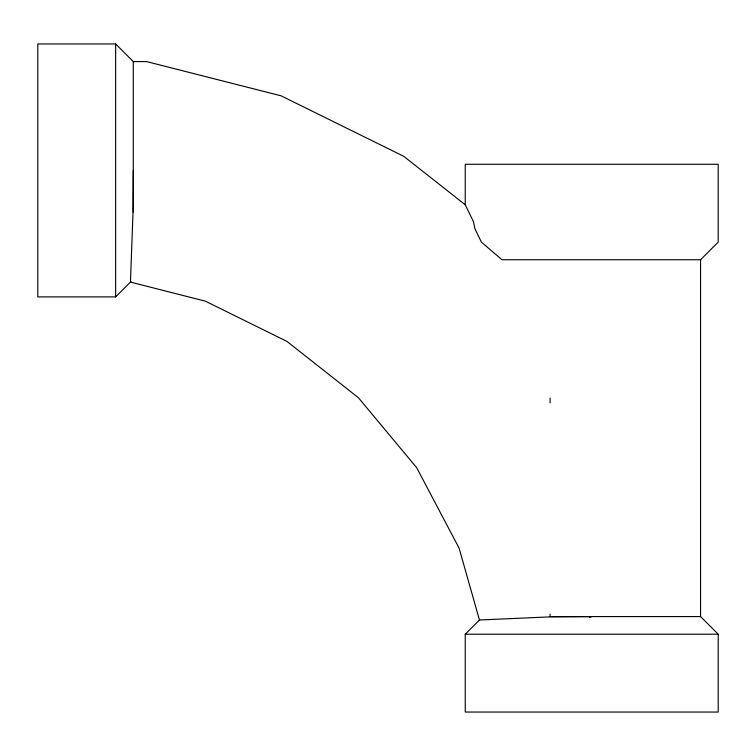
<?xml version="1.0" encoding="UTF-8"?>
<svg xmlns="http://www.w3.org/2000/svg" width="756" height="756" viewBox="0 0 756 756"><rect width="100%" height="100%" fill="white"/><g stroke="black" fill="none" stroke-linecap="round" stroke-linejoin="round"><path stroke-width="1.13" d="M133.264 170.506L133.018 212.171L130.448 282.092L205.33 301.153L286.93 341.4L358.401 397.713L416.622 467.624L459.081 548.1L479.474 619.996L549.962 616.887L591.683 616.575L589.415 617.236M133.283 212.067L133.283 61.586L115.64 43.952L37.8 43.952L37.8 296.891L115.64 296.891L130.873 281.657M700.566 259.752L718.2 242.118L718.2 164.269L465.252 164.269L465.252 204.781L473.539 221.858L474.881 228.662L481.411 242.118L501.965 259.752L700.566 259.752L700.566 616.575L718.2 634.208L718.2 712.048L465.252 712.048L465.252 634.208L479.682 619.778M133.283 61.586L146.569 61.586L281.147 95.842L403.704 156.294L465.252 204.781M700.566 616.575L550.075 616.575L550.075 614.212M465.252 634.208L718.2 634.208M550.075 398.072L550.075 402.797M115.64 43.952L115.64 296.891"/></g></svg>
